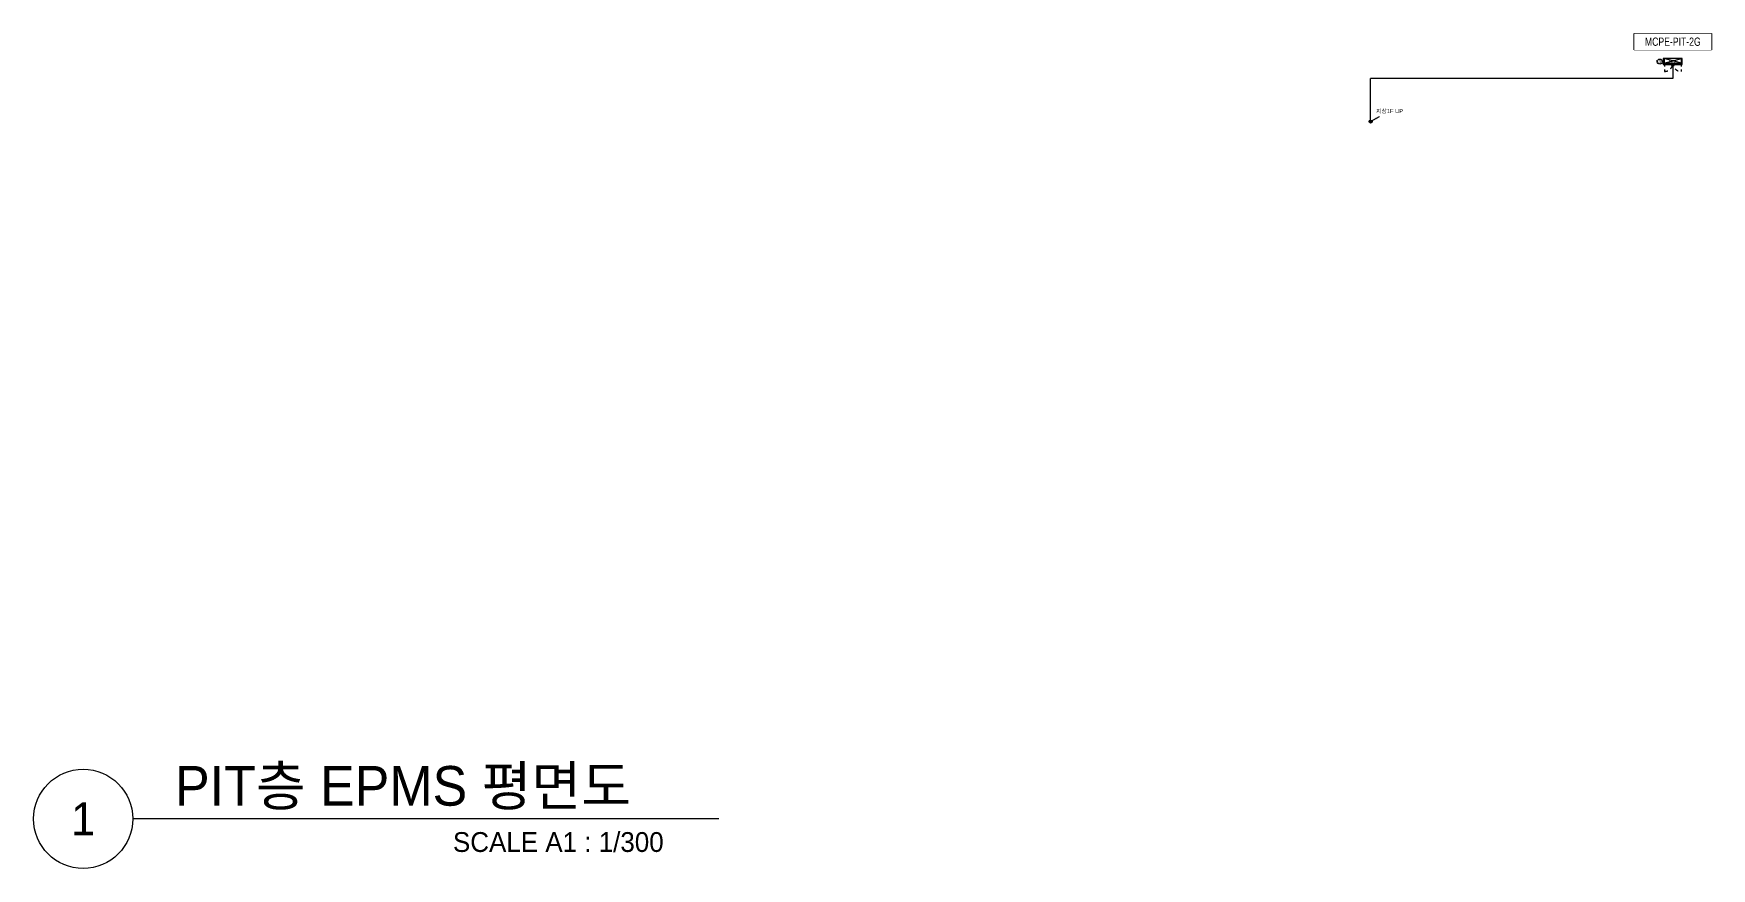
# Model space of a CAD drawing. Header units: millimetres. Extents: x 89450 to 753248, y -530175 to 1209785.
# Drawn here: x 96512 to 172605, y -525750 to -487855 of the extents above; entities that cross this region are included whole.
import ezdxf
from ezdxf.enums import TextEntityAlignment as Align

# ---------------------------------------------------------------- set-up
doc = ezdxf.new("R2010")
doc.units = ezdxf.units.MM
doc.header["$LTSCALE"] = 150
doc.linetypes.add('CONTINOUS', pattern=[0])
doc.linetypes.add('D1', pattern=[3, 1, -1, 1])
for name, color, linetype in [('------01 Motor Control Panel or Center', 4, 'Continuous'), ('-----29 Indicator', 1, 'Continuous'), ('-----41 Drawing Title', 2, 'Continuous'), ('-----99 EPMS CABLE DUCT', 4, 'Continuous'), ('-----99 EPMS CONDUIT', 4, 'Continuous'), ('-----99 EPMS DEVICE', 3, 'Continuous')]:
    doc.layers.add(name, color=color, linetype=linetype)
doc.styles.add('ELEC', font='')
doc.styles.get('ELEC').set_extended_font_data('Dotum')

# ---------------------------------------------------------------- blocks, each defined once
blk = doc.blocks.new('MCP_EQUIPMENT-2')
at = {"color": 161}
for p, q in [((200, 400), (0, -400)), ((200, -400), (0, 400))]:
    blk.add_line(p, q, dxfattribs=at)
at = {"color": 161, "linetype": 'D1'}
for p, q in [((200, 380), (580, 380)), ((200, -380), (580, -380))]:
    blk.add_line(p, q, dxfattribs=at)
at = {"color": 161}
blk.add_lwpolyline([(200, 400), (0, 400), (0, -400), (200, -400)], close=True, dxfattribs=at)
at = {"color": 161, "linetype": 'D1'}
for centre, start, end in [((200, 380), 270, 0), ((200, -380), 0, 90)]:
    blk.add_arc(centre, 380, start, end, dxfattribs=at)

msp = doc.modelspace()

# ---------------------------------------------------------------- linework, layer by layer
at = {"layer": '------01 Motor Control Panel or Center', "linetype": 'CONTINOUS', "elevation": 0}
msp.add_lwpolyline([(172605, -487855), (172605, -488595), (169102, -488595), (169102, -487855)], close=True, dxfattribs=at)
at = {"layer": '-----29 Indicator'}
msp.add_circle((170265, -489130), 114, dxfattribs=at)
at = {"layer": '-----41 Drawing Title', "color": 7}
msp.add_line((127588, -523500), (101012, -523500), dxfattribs=at)
msp.add_circle((98762, -523500), 2250, dxfattribs=at)
at = {"layer": '-----99 EPMS CABLE DUCT'}
for q in [(157150, -489896), (157556, -491617)]:
    msp.add_line((157150, -491851), q, dxfattribs=at)
at = {"layer": '-----99 EPMS CABLE DUCT', "elevation": 0}
msp.add_lwpolyline([(157556, -491617, 0, 70, 0), (157380, -491719, 40, 40, 0)], format="xyseb", dxfattribs=at)
at = {"layer": '-----99 EPMS CABLE DUCT'}
msp.add_circle((157150, -491851), 10, dxfattribs=at)
at = {"layer": '-----99 EPMS CONDUIT'}
for p, q in [((170860, -489265), (170860, -489896)), ((170860, -489896), (157150, -489896))]:
    msp.add_line(p, q, dxfattribs=at)
msp.add_circle((157150, -491851), 69.6, dxfattribs=at)
msp.add_arc((170854, -489265), 63.8, 300, 240, dxfattribs=at)
at = {"layer": '-----99 EPMS DEVICE', "color": 2, "elevation": 0}
msp.add_lwpolyline([(171284, -488995), (170423, -488995), (170423, -489265), (171284, -489265)], close=True, dxfattribs=at)

# ---------------------------------------------------------------- block references
at = {"layer": '------01 Motor Control Panel or Center', "rotation": 270}
msp.add_blockref('MCP_EQUIPMENT-2', (170854, -488995), dxfattribs=at)

# ---------------------------------------------------------------- texts
at = {"layer": '-----29 Indicator', "style": 'ELEC'}
msp.add_text('539', height=150, dxfattribs=at).set_placement((170265, -489130), align=Align.MIDDLE_CENTER)
at = {"layer": '-----41 Drawing Title', "color": 2, "style": 'ELEC'}
msp.add_text('PIT층 EPMS 평면도', height=1800, dxfattribs=at).set_placement((102929, -522900))
at = {"layer": '-----41 Drawing Title', "color": 7, "style": 'ELEC'}
msp.add_text('1', height=1500, dxfattribs=at).set_placement((98762, -523500), align=Align.MIDDLE)
at = {"layer": '-----41 Drawing Title', "style": 'ELEC'}
msp.add_text('SCALE A1 : 1/300', height=900, dxfattribs=at).set_placement((125088, -525000), align=Align.RIGHT)
at = {"layer": '-----99 EPMS CABLE DUCT', "style": 'ELEC'}
msp.add_text('지상1F UP', height=187.7, dxfattribs=at).set_placement((157399, -491467))
at = {"layer": '-----99 EPMS DEVICE', "color": 2, "style": 'ELEC', "width": 0.9}
msp.add_text('DM', height=168, dxfattribs=at).set_placement((170844, -489129), align=Align.MIDDLE)

# ---------------------------------------------------------------- next in the draw order: wipeouts: each hides what was drawn before it
at = {"color": 1}
msp.add_wipeout([(169102, -487855), (172605, -487855), (172605, -488595), (169102, -488595)], dxfattribs=at).dxf.layer = '------01 Motor Control Panel or Center'

# ---------------------------------------------------------------- next in the draw order: texts
at = {"layer": '------01 Motor Control Panel or Center', "linetype": 'CONTINOUS', "style": 'ELEC', "width": 0.8}
msp.add_text('MCPE-PIT-2G', height=375, dxfattribs=at).set_placement((170854, -488225), align=Align.MIDDLE)

doc.saveas('drawing.dxf')
